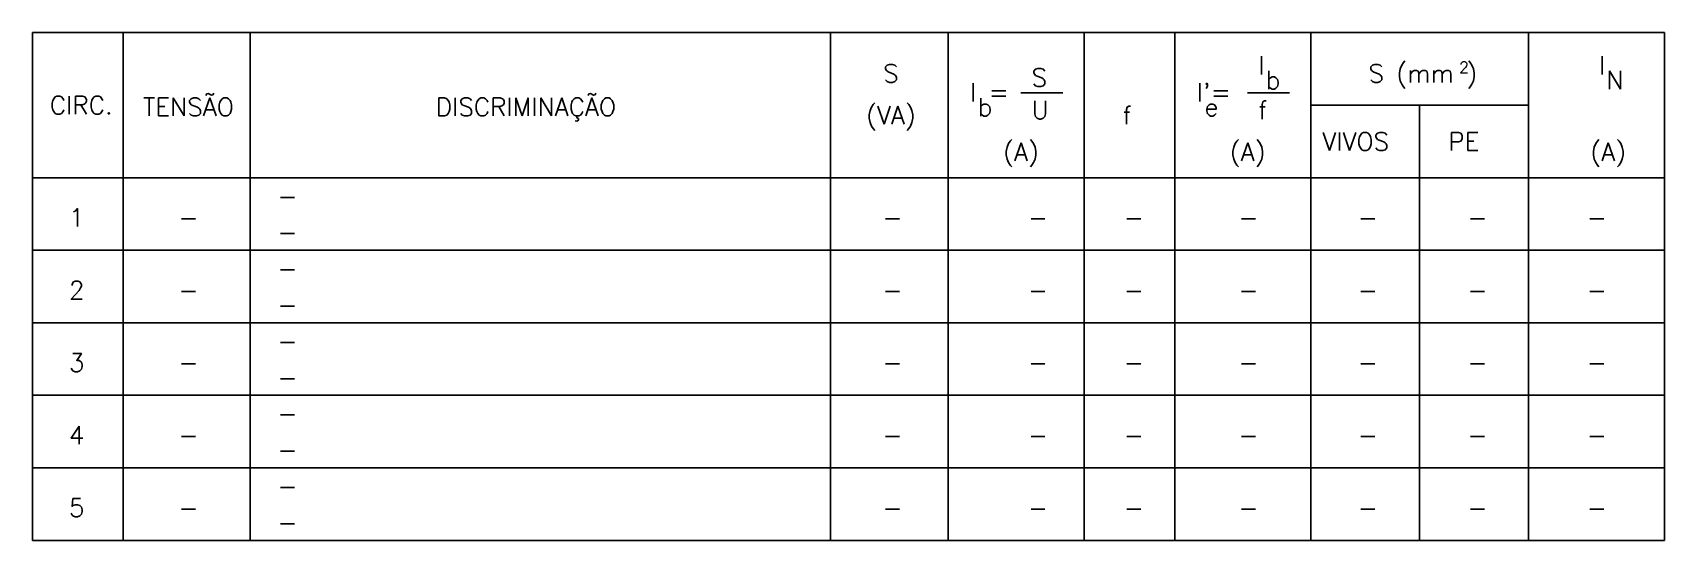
# Model space of a CAD drawing. Header units: millimetres. Extents: x -2853.2 to -2835.2, y 3735.5 to 3741.1.
import ezdxf
from ezdxf.enums import TextEntityAlignment as Align

# ---------------------------------------------------------------- set-up
doc = ezdxf.new("R2010")
doc.units = ezdxf.units.MM
doc.header["$LTSCALE"] = 10
doc.layers.add('ELE_TABELAS', color=3, linetype='Continuous')
doc.styles.add('r50', font='romans.shx')
doc.styles.add('r80', font='romans.shx')

msp = doc.modelspace()

# ---------------------------------------------------------------- linework, layer by layer
at = {"layer": 'ELE_TABELAS'}
for p, q in [((-2853.191, 3741.127), (-2835.191, 3741.127)), ((-2853.191, 3741.127), (-2853.191, 3735.527)), ((-2852.191, 3741.127), (-2852.191, 3735.527)), ((-2850.791, 3741.127), (-2850.791, 3735.527)), ((-2844.391, 3741.127), (-2844.391, 3735.527)), ((-2843.091, 3741.127), (-2843.091, 3735.527)), ((-2841.591, 3741.127), (-2841.591, 3735.527)), ((-2840.591, 3741.127), (-2840.591, 3735.527)), ((-2839.091, 3741.127), (-2839.091, 3735.527)), ((-2836.691, 3741.127), (-2836.691, 3735.527)), ((-2835.191, 3741.127), (-2835.191, 3735.527)), ((-2842.289, 3740.464), (-2841.826, 3740.464)), ((-2839.789, 3740.464), (-2839.326, 3740.464)), ((-2839.091, 3740.327), (-2836.691, 3740.327)), ((-2837.891, 3740.327), (-2837.891, 3735.527)), ((-2853.191, 3739.527), (-2835.191, 3739.527)), ((-2853.191, 3735.527), (-2835.191, 3735.527))]:
    msp.add_line(p, q, dxfattribs=at)
at = {"layer": 'ELE_TABELAS', "color": 2}
for p, q in [((-2853.191, 3738.727), (-2835.191, 3738.727)), ((-2853.191, 3737.927), (-2835.191, 3737.927)), ((-2853.191, 3737.127), (-2835.191, 3737.127)), ((-2853.191, 3736.327), (-2835.191, 3736.327))]:
    msp.add_line(p, q, dxfattribs=at)

# ---------------------------------------------------------------- texts
at = {"layer": 'ELE_TABELAS'}
for s, height, style, p in [('S', 0.2, 'r80', (-2843.722, 3740.577)), ('S (mm )', 0.2, 'r80', (-2837.855, 3740.577)), ('2', 0.125, 'r50', (-2837.401, 3740.682)), ('TENSÃO', 0.2, 'r80', (-2851.472, 3740.208)), ('DISCRIMINAÇÃO', 0.2, 'r80', (-2847.749, 3740.208)), ('(VA)', 0.2, 'r80', (-2843.722, 3740.116)), ('f', 0.2, 'r80', (-2841.115, 3740.116)), ('(A)', 0.2, 'r80', (-2842.287, 3739.712)), ('(A)', 0.2, 'r80', (-2839.787, 3739.712)), ('VIVOS', 0.2, 'r80', (-2838.595, 3739.826)), ('PE', 0.2, 'r80', (-2837.403, 3739.826)), ('(A)', 0.2, 'r80', (-2835.81, 3739.712))]:
    msp.add_text(s, height=height, dxfattribs=dict(at, style=style)).set_placement(p, align=Align.CENTER)
at = {"layer": 'ELE_TABELAS', "style": 'r80'}
for s, p in [('I', (-2839.671, 3740.667)), ('I', (-2835.913, 3740.667)), ('S', (-2842.171, 3740.532)), ('b', (-2839.587, 3740.505)), ('N', (-2835.829, 3740.505)), ('I =', (-2842.85, 3740.369)), ('b', (-2842.765, 3740.206)), ("I'=", (-2840.35, 3740.369)), ('U', (-2842.171, 3740.174)), ('e', (-2840.265, 3740.206)), ('f', (-2839.671, 3740.174))]:
    msp.add_text(s, height=0.2, dxfattribs=at).set_placement(p)
msp.add_text('CIRC.', height=0.2, dxfattribs=at).set_placement((-2852.654, 3740.327), align=Align.MIDDLE)
at = {"layer": 'ELE_TABELAS', "color": 2, "style": 'r80'}
for s, p in [('1', (-2852.79, 3738.987)), ('-', (-2850.492, 3739.224)), ('-', (-2850.492, 3738.824)), ('-', (-2850.492, 3738.424)), ('2', (-2852.79, 3738.187)), ('-', (-2850.492, 3738.024)), ('-', (-2850.492, 3737.624)), ('3', (-2852.79, 3737.387)), ('-', (-2850.492, 3737.224)), ('-', (-2850.492, 3736.824)), ('4', (-2852.79, 3736.587)), ('-', (-2850.492, 3736.424)), ('-', (-2850.492, 3736.024)), ('5', (-2852.79, 3735.787)), ('-', (-2850.492, 3735.624))]:
    msp.add_text(s, height=0.2, dxfattribs=at).set_placement(p)
for p in [(-2851.472, 3738.987), (-2843.704, 3738.987), (-2841.042, 3738.987), (-2839.779, 3738.987), (-2838.462, 3738.987), (-2837.252, 3738.987), (-2835.935, 3738.987), (-2851.472, 3738.187), (-2843.704, 3738.187), (-2841.042, 3738.187), (-2839.779, 3738.187), (-2838.462, 3738.187), (-2837.252, 3738.187), (-2835.935, 3738.187), (-2851.472, 3737.387), (-2843.704, 3737.387), (-2841.042, 3737.387), (-2839.779, 3737.387), (-2838.462, 3737.387), (-2837.252, 3737.387), (-2835.935, 3737.387), (-2851.472, 3736.587), (-2843.704, 3736.587), (-2841.042, 3736.587), (-2839.779, 3736.587), (-2838.462, 3736.587), (-2837.252, 3736.587), (-2835.935, 3736.587), (-2851.472, 3735.787), (-2843.704, 3735.787), (-2841.042, 3735.787), (-2839.779, 3735.787), (-2838.462, 3735.787), (-2837.252, 3735.787), (-2835.935, 3735.787)]:
    msp.add_text('-', height=0.2, dxfattribs=at).set_placement(p, align=Align.CENTER)
for p in [(-2841.989, 3738.987), (-2841.989, 3738.187), (-2841.989, 3737.387), (-2841.989, 3736.587), (-2841.989, 3735.787)]:
    msp.add_text('-', height=0.2, dxfattribs=at).set_placement(p, align=Align.RIGHT)

doc.saveas('drawing.dxf')
